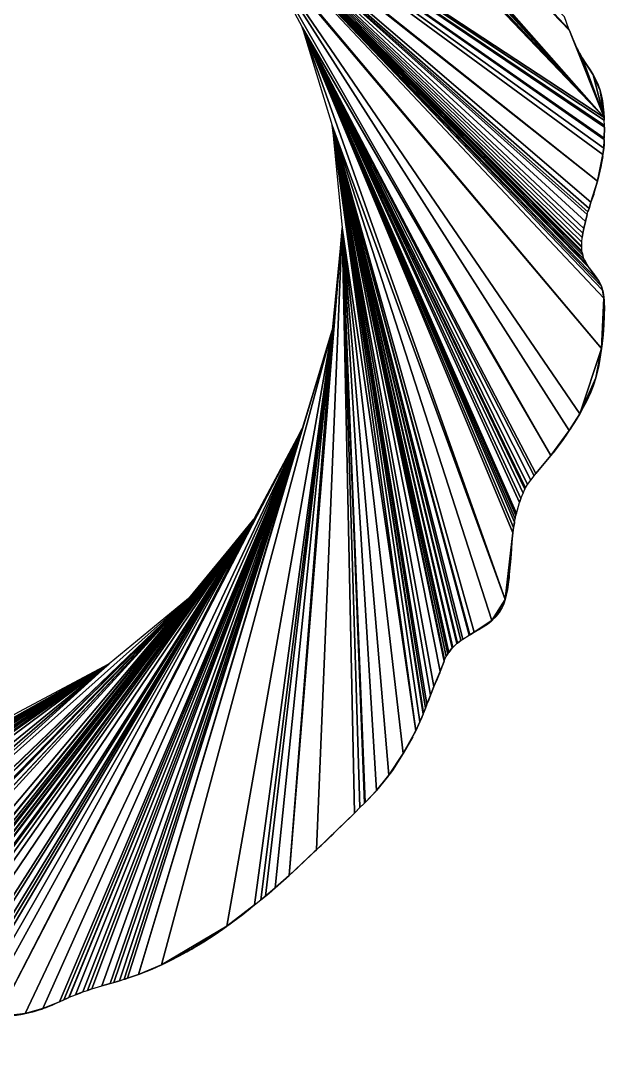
# Model space of a CAD drawing. Extents: x -97 to 93, y -97 to 94.
# Drawn here: x 24 to 93, y -97 to 24.5 of the extents above; entities that cross this region are included whole.
import ezdxf

# ---------------------------------------------------------------- set-up
doc = ezdxf.new("R2010")
doc.units = 0

msp = doc.modelspace()

# ---------------------------------------------------------------- linework, layer by layer
for points in [[(23.35, 85.84, 82), (34.45, 51.55, 82), (93, 13.07, 82)], [(23.41, 85.83, 82), (23.35, 85.84, 82), (93, 13.07, 82)], [(24.23, 85.73, 82), (23.41, 85.83, 82), (93, 13.07, 82)], [(24.91, 85.64, 82), (24.23, 85.73, 82), (93, 13.07, 82)], [(25.04, 85.63, 82), (24.91, 85.64, 82), (93, 13.07, 82)], [(26.83, 85.46, 82), (25.04, 85.63, 82), (93, 13.07, 82)], [(26.94, 85.45, 82), (26.83, 85.46, 82), (93, 13.07, 82)], [(27.13, 85.44, 82), (26.94, 85.45, 82), (93, 13.07, 82)], [(28.33, 85.38, 82), (27.13, 85.44, 82), (93, 13.07, 82)], [(28.55, 85.37, 82), (28.33, 85.38, 82), (93, 13.07, 82)], [(29.22, 85.38, 82), (28.55, 85.37, 82), (93, 13.07, 82)], [(29.74, 85.42, 82), (29.22, 85.38, 82), (88.88, 23.34, 82)], [(29.22, 85.38, 82), (93, 13.07, 82), (88.88, 23.34, 82)], [(30.8, 85.52, 82), (29.74, 85.42, 82), (88.81, 23.52, 82)], [(29.74, 85.42, 82), (88.88, 23.34, 82), (88.81, 23.52, 82)], [(30.8, 85.52, 82), (88.81, 23.52, 82), (88.3, 24.95, 82)], [(34.45, 51.55, 82), (43.84, 43.84, 82), (92.19, 5.52, 82)], [(34.45, 51.55, 82), (92.19, 5.52, 82), (92.85, 8.68, 82)], [(34.45, 51.55, 82), (92.85, 8.68, 82), (92.94, 9.42, 82)], [(34.45, 51.55, 82), (92.94, 9.42, 82), (92.98, 10.47, 82)], [(34.45, 51.55, 82), (92.98, 10.47, 82), (92.99, 10.6, 82)], [(34.45, 51.55, 82), (92.99, 10.6, 82), (93.02, 11.9, 82)], [(34.45, 51.55, 82), (93.02, 11.9, 82), (93.03, 12.1, 82)], [(34.45, 51.55, 82), (93.03, 12.1, 82), (93, 12.75, 82)], [(34.45, 51.55, 82), (93, 12.75, 82), (93, 13.07, 82)], [(43.84, 43.84, 82), (51.55, 34.45, 82), (92.68, -14.26, 82)], [(43.84, 43.84, 82), (92.68, -14.26, 82), (92.96, -8.32, 82)], [(43.84, 43.84, 82), (92.96, -8.32, 82), (92.81, -7.35, 82)], [(43.84, 43.84, 82), (92.81, -7.35, 82), (92.67, -6.89, 82)], [(43.84, 43.84, 82), (92.67, -6.89, 82), (92.38, -6.3, 82)], [(43.84, 43.84, 82), (92.38, -6.3, 82), (91.24, -4.73, 82)], [(43.84, 43.84, 82), (91.24, -4.73, 82), (90.97, -4.34, 82)], [(43.84, 43.84, 82), (90.97, -4.34, 82), (90.93, -4.28, 82)], [(43.84, 43.84, 82), (90.93, -4.28, 82), (90.66, -3.78, 82)], [(43.84, 43.84, 82), (90.66, -3.78, 82), (90.61, -3.64, 82)], [(43.84, 43.84, 82), (90.61, -3.64, 82), (90.48, -3.23, 82)], [(43.84, 43.84, 82), (90.48, -3.23, 82), (90.41, -2.91, 82)], [(43.84, 43.84, 82), (90.41, -2.91, 82), (90.37, -2.71, 82)], [(43.84, 43.84, 82), (90.37, -2.71, 82), (90.35, -2.32, 82)], [(43.84, 43.84, 82), (90.35, -2.32, 82), (90.34, -2.19, 82)], [(43.84, 43.84, 82), (90.34, -2.19, 82), (90.36, -1.67, 82)], [(43.84, 43.84, 82), (90.36, -1.67, 82), (90.4, -1.15, 82)], [(43.84, 43.84, 82), (90.4, -1.15, 82), (90.46, -0.63, 82)], [(43.84, 43.84, 82), (90.46, -0.63, 82), (90.58, -0.07, 82)], [(43.84, 43.84, 82), (90.58, -0.07, 82), (90.77, 0.74, 82)], [(43.84, 43.84, 82), (90.77, 0.74, 82), (90.99, 1.59, 82)], [(43.84, 43.84, 82), (90.99, 1.59, 82), (91.08, 1.89, 82)], [(43.84, 43.84, 82), (91.08, 1.89, 82), (91.22, 2.29, 82)], [(43.84, 43.84, 82), (91.22, 2.29, 82), (91.44, 3.03, 82)], [(43.84, 43.84, 82), (91.44, 3.03, 82), (92.19, 5.52, 82)], [(51.55, 34.45, 82), (57.28, 23.73, 82), (86.7, -26.92, 82)], [(51.55, 34.45, 82), (86.7, -26.92, 82), (88.87, -23.98, 82)], [(51.55, 34.45, 82), (88.87, -23.98, 82), (90.1, -21.99, 82)], [(51.55, 34.45, 82), (90.1, -21.99, 82), (92.68, -14.26, 82)], [(57.28, 23.73, 82), (60.81, 12.1, 82), (81.29, -43.94, 82)], [(57.28, 23.73, 82), (81.29, -43.94, 82), (82.2, -36.05, 82)], [(57.28, 23.73, 82), (82.2, -36.05, 82), (82.29, -35.45, 82)], [(57.28, 23.73, 82), (82.29, -35.45, 82), (82.4, -34.79, 82)], [(57.28, 23.73, 82), (82.4, -34.79, 82), (82.46, -34.42, 82)], [(57.28, 23.73, 82), (82.46, -34.42, 82), (82.55, -34.03, 82)], [(57.28, 23.73, 82), (82.55, -34.03, 82), (82.61, -33.77, 82)], [(57.28, 23.73, 82), (82.61, -33.77, 82), (82.99, -32.47, 82)], [(57.28, 23.73, 82), (82.99, -32.47, 82), (83.15, -31.99, 82)], [(57.28, 23.73, 82), (83.15, -31.99, 82), (83.4, -31.38, 82)], [(57.28, 23.73, 82), (83.4, -31.38, 82), (83.63, -30.9, 82)], [(57.28, 23.73, 82), (83.63, -30.9, 82), (83.7, -30.76, 82)], [(57.28, 23.73, 82), (83.7, -30.76, 82), (83.94, -30.36, 82)], [(57.28, 23.73, 82), (83.94, -30.36, 82), (84.31, -29.84, 82)], [(57.28, 23.73, 82), (84.31, -29.84, 82), (84.7, -29.33, 82)], [(57.28, 23.73, 82), (84.7, -29.33, 82), (84.93, -29.04, 82)], [(57.28, 23.73, 82), (84.93, -29.04, 82), (86.7, -26.92, 82)], [(88.88, 23.34, 82), (88.86, 23.39, 82), (88.81, 23.52, 82)], [(93, 13.07, 82), (89.17, 22.65, 82), (88.88, 23.34, 82)], [(89.53, 21.82, 82), (89.51, 21.86, 82), (89.17, 22.65, 82)], [(93, 13.07, 82), (89.53, 21.82, 82), (89.17, 22.65, 82)], [(93, 13.07, 82), (89.84, 21.16, 82), (89.53, 21.82, 82)], [(93, 13.07, 82), (90.05, 20.75, 82), (89.84, 21.16, 82)], [(90.41, 20.12, 82), (90.14, 20.61, 82), (90.05, 20.75, 82)], [(93, 13.07, 82), (90.41, 20.12, 82), (90.05, 20.75, 82)], [(91.69, 18.11, 82), (91.08, 19.08, 82), (90.41, 20.12, 82)], [(93, 13.07, 82), (91.69, 18.11, 82), (90.41, 20.12, 82)], [(91.25, 18.82, 82), (91.19, 18.92, 82), (91.08, 19.08, 82)], [(91.69, 18.11, 82), (91.25, 18.82, 82), (91.08, 19.08, 82)], [(91.69, 18.11, 82), (91.34, 18.69, 82), (91.25, 18.82, 82)], [(91.69, 18.11, 82), (91.58, 18.3, 82), (91.34, 18.69, 82)], [(92.02, 17.51, 82), (91.7, 18.09, 82), (91.69, 18.11, 82)], [(92.52, 16.27, 82), (92.02, 17.51, 82), (91.69, 18.11, 82)], [(93, 13.07, 82), (92.52, 16.27, 82), (91.69, 18.11, 82)], [(92.02, 17.51, 82), (91.96, 17.64, 82), (91.7, 18.09, 82)], [(92.28, 16.92, 82), (92.2, 17.14, 82), (92.02, 17.51, 82)], [(92.52, 16.27, 82), (92.28, 16.92, 82), (92.02, 17.51, 82)], [(92.52, 16.27, 82), (92.41, 16.6, 82), (92.28, 16.92, 82)], [(92.65, 15.76, 82), (92.57, 16.08, 82), (92.52, 16.27, 82)], [(92.8, 15.03, 82), (92.65, 15.76, 82), (92.52, 16.27, 82)], [(93, 13.07, 82), (92.8, 15.03, 82), (92.52, 16.27, 82)], [(92.8, 15.03, 82), (92.73, 15.42, 82), (92.65, 15.76, 82)], [(92.95, 13.6, 82), (92.93, 13.99, 82), (92.8, 15.03, 82)], [(93, 13.07, 82), (92.95, 13.6, 82), (92.8, 15.03, 82)], [(93, 13.07, 82), (92.97, 13.47, 82), (92.95, 13.6, 82)], [(93, 12.75, 82), (93, 12.94, 82), (93, 13.07, 82)], [(60.81, 12.1, 82), (62, 0, 82), (70.72, -59.47, 82)], [(60.81, 12.1, 82), (70.72, -59.47, 82), (71.19, -58.42, 82)], [(60.81, 12.1, 82), (71.19, -58.42, 82), (71.59, -57.51, 82)], [(60.81, 12.1, 82), (71.59, -57.51, 82), (71.63, -57.38, 82)], [(60.81, 12.1, 82), (71.63, -57.38, 82), (71.87, -56.81, 82)], [(60.81, 12.1, 82), (71.87, -56.81, 82), (72.04, -56.34, 82)], [(60.81, 12.1, 82), (72.04, -56.34, 82), (72.45, -55.27, 82)], [(60.81, 12.1, 82), (72.45, -55.27, 82), (72.87, -54.23, 82)], [(60.81, 12.1, 82), (72.87, -54.23, 82), (73.6, -52.47, 82)], [(60.81, 12.1, 82), (73.6, -52.47, 82), (74.06, -51.25, 82)], [(60.81, 12.1, 82), (74.06, -51.25, 82), (74.12, -51.1, 82)], [(60.81, 12.1, 82), (74.12, -51.1, 82), (74.32, -50.7, 82)], [(60.81, 12.1, 82), (74.32, -50.7, 82), (74.49, -50.42, 82)], [(60.81, 12.1, 82), (74.49, -50.42, 82), (74.61, -50.21, 82)], [(60.81, 12.1, 82), (74.61, -50.21, 82), (75.01, -49.68, 82)], [(60.81, 12.1, 82), (75.01, -49.68, 82), (75.09, -49.61, 82)], [(60.81, 12.1, 82), (75.09, -49.61, 82), (75.57, -49.16, 82)], [(60.81, 12.1, 82), (75.57, -49.16, 82), (75.64, -49.11, 82)], [(60.81, 12.1, 82), (75.64, -49.11, 82), (76.06, -48.79, 82)], [(60.81, 12.1, 82), (76.06, -48.79, 82), (76.29, -48.63, 82)], [(60.81, 12.1, 82), (76.29, -48.63, 82), (77.02, -48.17, 82)], [(60.81, 12.1, 82), (77.02, -48.17, 82), (77.1, -48.12, 82)], [(60.81, 12.1, 82), (77.1, -48.12, 82), (77.61, -47.81, 82)], [(60.81, 12.1, 82), (77.61, -47.81, 82), (79.73, -46.44, 82)], [(60.81, 12.1, 82), (79.73, -46.44, 82), (81.29, -43.94, 82)], [(92.99, 10.6, 82), (93.02, 11.38, 82), (93.02, 11.9, 82)], [(92.94, 9.42, 82), (92.99, 10.33, 82), (92.98, 10.47, 82)], [(92.94, 9.42, 82), (92.98, 9.88, 82), (92.99, 10.33, 82)], [(92.94, 9.42, 82), (92.98, 9.81, 82), (92.98, 9.88, 82)], [(92.19, 5.52, 82), (92.83, 8.46, 82), (92.85, 8.68, 82)], [(92.85, 8.68, 82), (92.93, 9.29, 82), (92.94, 9.42, 82)], [(92.85, 8.68, 82), (92.92, 9.16, 82), (92.93, 9.29, 82)], [(92.85, 8.68, 82), (92.89, 8.9, 82), (92.92, 9.16, 82)], [(92.19, 5.52, 82), (92.68, 7.64, 82), (92.83, 8.46, 82)], [(92.19, 5.52, 82), (92.63, 7.4, 82), (92.68, 7.64, 82)], [(92.19, 5.52, 82), (92.26, 5.78, 82), (92.63, 7.4, 82)], [(92.68, 7.64, 82), (92.8, 8.2, 82), (92.83, 8.46, 82)], [(91.44, 3.03, 82), (91.63, 3.55, 82), (92.19, 5.52, 82)], [(91.63, 3.55, 82), (91.77, 3.94, 82), (92.19, 5.52, 82)], [(92.19, 5.52, 82), (92.23, 5.65, 82), (92.26, 5.78, 82)], [(91.63, 3.55, 82), (91.69, 3.68, 82), (91.77, 3.94, 82)], [(91.22, 2.29, 82), (91.29, 2.51, 82), (91.44, 3.03, 82)], [(91.44, 3.03, 82), (91.49, 3.16, 82), (91.63, 3.55, 82)], [(90.77, 0.74, 82), (90.91, 1.27, 82), (90.99, 1.59, 82)], [(90.77, 0.74, 82), (90.86, 1.07, 82), (90.91, 1.27, 82)], [(91.08, 1.89, 82), (91.16, 2.12, 82), (91.22, 2.29, 82)], [(91.08, 1.89, 82), (91.13, 2.03, 82), (91.16, 2.12, 82)], [(62, 0, 82), (60.81, -12.1, 82), (55.73, -76.58, 82)], [(62, 0, 82), (55.73, -76.58, 82), (58.96, -73.55, 82)], [(62, 0, 82), (58.96, -73.55, 82), (63.47, -69.2, 82)], [(62, 0, 82), (63.47, -69.2, 82), (64.12, -68.54, 82)], [(62, 0, 82), (64.12, -68.54, 82), (64.65, -68.02, 82)], [(62, 0, 82), (64.65, -68.02, 82), (64.72, -67.96, 82)], [(62, 0, 82), (64.72, -67.96, 82), (66.08, -66.54, 82)], [(62, 0, 82), (66.08, -66.54, 82), (67.55, -64.73, 82)], [(62, 0, 82), (67.55, -64.73, 82), (69.24, -62.16, 82)], [(62, 0, 82), (69.24, -62.16, 82), (70.72, -59.47, 82)], [(90.58, -0.07, 82), (90.66, 0.27, 82), (90.77, 0.74, 82)], [(90.58, -0.07, 82), (90.64, 0.18, 82), (90.66, 0.27, 82)], [(90.4, -1.15, 82), (90.41, -1.08, 82), (90.46, -0.63, 82)], [(90.46, -0.63, 82), (90.5, -0.46, 82), (90.58, -0.07, 82)], [(90.48, -3.23, 82), (90.46, -3.1, 82), (90.41, -2.91, 82)], [(90.93, -4.28, 82), (90.87, -4.15, 82), (90.66, -3.78, 82)], [(91.7, -5.35, 82), (91.64, -5.27, 82), (91.24, -4.73, 82)], [(92.38, -6.3, 82), (91.7, -5.35, 82), (91.24, -4.73, 82)], [(92.38, -6.3, 82), (91.74, -5.4, 82), (91.7, -5.35, 82)], [(92.38, -6.3, 82), (92.09, -5.84, 82), (91.74, -5.4, 82)], [(92.67, -6.89, 82), (92.42, -6.37, 82), (92.38, -6.3, 82)], [(92.67, -6.89, 82), (92.49, -6.5, 82), (92.42, -6.37, 82)], [(92.81, -7.35, 82), (92.7, -6.95, 82), (92.67, -6.89, 82)], [(92.81, -7.35, 82), (92.76, -7.14, 82), (92.7, -6.95, 82)], [(92.68, -14.26, 82), (92.98, -8.45, 82), (92.96, -8.32, 82)], [(92.68, -14.26, 82), (93.01, -10.54, 82), (92.98, -8.45, 82)], [(92.96, -8.32, 82), (92.83, -7.41, 82), (92.81, -7.35, 82)], [(92.96, -8.32, 82), (92.91, -7.8, 82), (92.83, -7.41, 82)], [(92.96, -8.32, 82), (92.93, -7.93, 82), (92.91, -7.8, 82)], [(92.98, -8.45, 82), (92.97, -8.39, 82), (92.96, -8.32, 82)], [(93.01, -10.54, 82), (93.03, -9.17, 82), (92.98, -8.45, 82)], [(93.01, -10.54, 82), (93.03, -9.37, 82), (93.03, -9.17, 82)], [(92.68, -14.26, 82), (92.86, -12.63, 82), (93.01, -10.54, 82)], [(92.86, -12.63, 82), (92.97, -11.32, 82), (93.01, -10.54, 82)], [(92.97, -11.32, 82), (93, -10.74, 82), (93.01, -10.54, 82)], [(60.81, -12.1, 82), (57.28, -23.73, 82), (37.92, -88.29, 82)], [(60.81, -12.1, 82), (37.92, -88.29, 82), (40.64, -87.15, 82)], [(60.81, -12.1, 82), (40.64, -87.15, 82), (48.39, -82.58, 82)], [(60.81, -12.1, 82), (48.39, -82.58, 82), (51.66, -80.07, 82)], [(60.81, -12.1, 82), (51.66, -80.07, 82), (52.41, -79.47, 82)], [(60.81, -12.1, 82), (52.41, -79.47, 82), (52.95, -79.02, 82)], [(60.81, -12.1, 82), (52.95, -79.02, 82), (54.07, -78.06, 82)], [(60.81, -12.1, 82), (54.07, -78.06, 82), (55.73, -76.58, 82)], [(92.86, -12.63, 82), (92.97, -11.45, 82), (92.97, -11.32, 82)], [(92.86, -12.63, 82), (92.96, -11.59, 82), (92.97, -11.45, 82)], [(92.68, -14.26, 82), (92.73, -14.02, 82), (92.86, -12.63, 82)], [(92.73, -14.02, 82), (92.81, -13.14, 82), (92.86, -12.63, 82)], [(92.73, -14.02, 82), (92.8, -13.28, 82), (92.81, -13.14, 82)], [(92.81, -13.14, 82), (92.83, -13.02, 82), (92.86, -12.63, 82)], [(90.1, -21.99, 82), (92, -17.72, 82), (92.68, -14.26, 82)], [(92, -17.72, 82), (92.37, -16.28, 82), (92.68, -14.26, 82)], [(92.37, -16.28, 82), (92.58, -15.11, 82), (92.68, -14.26, 82)], [(92.68, -14.26, 82), (92.72, -14.06, 82), (92.73, -14.02, 82)], [(92, -17.72, 82), (92.18, -17.11, 82), (92.37, -16.28, 82)], [(90.1, -21.99, 82), (91.68, -18.71, 82), (92, -17.72, 82)], [(91.68, -18.71, 82), (91.97, -17.85, 82), (92, -17.72, 82)], [(91.68, -18.71, 82), (91.86, -18.24, 82), (91.97, -17.85, 82)], [(92, -17.72, 82), (92.13, -17.33, 82), (92.18, -17.11, 82)], [(90.1, -21.99, 82), (91.41, -19.41, 82), (91.68, -18.71, 82)], [(90.1, -21.99, 82), (90.53, -21.24, 82), (91.41, -19.41, 82)], [(90.53, -21.24, 82), (90.85, -20.61, 82), (91.41, -19.41, 82)], [(90.85, -20.61, 82), (91.27, -19.74, 82), (91.41, -19.41, 82)], [(91.41, -19.41, 82), (91.68, -18.72, 82), (91.68, -18.71, 82)], [(91.41, -19.41, 82), (91.68, -18.71, 82), (91.68, -18.71, 82)], [(91.41, -19.41, 82), (91.47, -19.28, 82), (91.68, -18.72, 82)], [(90.53, -21.24, 82), (90.72, -20.87, 82), (90.85, -20.61, 82)], [(90.1, -21.99, 82), (90.38, -21.51, 82), (90.53, -21.24, 82)], [(88.87, -23.98, 82), (89.49, -23.03, 82), (90.1, -21.99, 82)], [(88.87, -23.98, 82), (89.11, -23.64, 82), (89.49, -23.03, 82)], [(89.49, -23.03, 82), (89.81, -22.51, 82), (90.1, -21.99, 82)], [(89.49, -23.03, 82), (89.65, -22.79, 82), (89.81, -22.51, 82)], [(89.81, -22.51, 82), (89.91, -22.34, 82), (90.1, -21.99, 82)], [(57.28, -23.73, 82), (51.55, -34.45, 82), (21.26, -93.3, 82)], [(57.28, -23.73, 82), (21.26, -93.3, 82), (24.52, -92.92, 82)], [(57.28, -23.73, 82), (24.52, -92.92, 82), (26.61, -92.34, 82)], [(57.28, -23.73, 82), (26.61, -92.34, 82), (28.57, -91.52, 82)], [(57.28, -23.73, 82), (28.57, -91.52, 82), (29.09, -91.29, 82)], [(57.28, -23.73, 82), (29.09, -91.29, 82), (29.7, -91.02, 82)], [(57.28, -23.73, 82), (29.7, -91.02, 82), (29.74, -91, 82)], [(57.28, -23.73, 82), (29.74, -91, 82), (30.46, -90.7, 82)], [(57.28, -23.73, 82), (30.46, -90.7, 82), (31.35, -90.36, 82)], [(57.28, -23.73, 82), (31.35, -90.36, 82), (31.88, -90.18, 82)], [(57.28, -23.73, 82), (31.88, -90.18, 82), (32.39, -90.01, 82)], [(57.28, -23.73, 82), (32.39, -90.01, 82), (33.59, -89.64, 82)], [(57.28, -23.73, 82), (33.59, -89.64, 82), (34.59, -89.36, 82)], [(57.28, -23.73, 82), (34.59, -89.36, 82), (35.02, -89.23, 82)], [(57.28, -23.73, 82), (35.02, -89.23, 82), (35.66, -89.05, 82)], [(57.28, -23.73, 82), (35.66, -89.05, 82), (36.23, -88.87, 82)], [(57.28, -23.73, 82), (36.23, -88.87, 82), (36.64, -88.74, 82)], [(57.28, -23.73, 82), (36.64, -88.74, 82), (37.92, -88.29, 82)], [(86.7, -26.92, 82), (88.15, -25.03, 82), (88.87, -23.98, 82)], [(88.15, -25.03, 82), (88.6, -24.4, 82), (88.87, -23.98, 82)], [(88.87, -23.98, 82), (88.89, -23.96, 82), (89.11, -23.64, 82)], [(86.7, -26.92, 82), (86.99, -26.56, 82), (88.15, -25.03, 82)], [(86.99, -26.56, 82), (88, -25.23, 82), (88.15, -25.03, 82)], [(88.15, -25.03, 82), (88.17, -25, 82), (88.6, -24.4, 82)], [(86.7, -26.92, 82), (86.91, -26.67, 82), (86.99, -26.56, 82)], [(84.93, -29.04, 82), (85.46, -28.42, 82), (86.7, -26.92, 82)], [(82.99, -32.47, 82), (83.14, -32.03, 82), (83.15, -31.99, 82)], [(51.55, -34.45, 82), (43.84, -43.84, 82), (3.24, -93.91, 82)], [(51.55, -34.45, 82), (3.24, -93.91, 82), (4.57, -93.34, 82)], [(51.55, -34.45, 82), (4.57, -93.34, 82), (4.62, -93.32, 82)], [(51.55, -34.45, 82), (4.62, -93.32, 82), (5.31, -93.09, 82)], [(51.55, -34.45, 82), (5.31, -93.09, 82), (5.73, -92.94, 82)], [(51.55, -34.45, 82), (5.73, -92.94, 82), (6.65, -92.7, 82)], [(51.55, -34.45, 82), (6.65, -92.7, 82), (6.78, -92.67, 82)], [(51.55, -34.45, 82), (6.78, -92.67, 82), (7.47, -92.56, 82)], [(51.55, -34.45, 82), (7.47, -92.56, 82), (7.57, -92.54, 82)], [(51.55, -34.45, 82), (7.57, -92.54, 82), (8.71, -92.4, 82)], [(51.55, -34.45, 82), (8.71, -92.4, 82), (9, -92.38, 82)], [(51.55, -34.45, 82), (9, -92.38, 82), (9.8, -92.34, 82)], [(51.55, -34.45, 82), (9.8, -92.34, 82), (10.82, -92.33, 82)], [(51.55, -34.45, 82), (10.82, -92.33, 82), (12.39, -92.36, 82)], [(51.55, -34.45, 82), (12.39, -92.36, 82), (14.48, -92.43, 82)], [(51.55, -34.45, 82), (14.48, -92.43, 82), (14.98, -92.46, 82)], [(51.55, -34.45, 82), (14.98, -92.46, 82), (16.04, -92.54, 82)], [(51.55, -34.45, 82), (16.04, -92.54, 82), (16.56, -92.59, 82)], [(51.55, -34.45, 82), (16.56, -92.59, 82), (17.08, -92.67, 82)], [(51.55, -34.45, 82), (17.08, -92.67, 82), (18, -92.82, 82)], [(51.55, -34.45, 82), (18, -92.82, 82), (19.26, -93.06, 82)], [(51.55, -34.45, 82), (19.26, -93.06, 82), (21.26, -93.3, 82)], [(82.29, -35.45, 82), (82.38, -34.95, 82), (82.4, -34.79, 82)], [(82.29, -35.45, 82), (82.35, -35.13, 82), (82.38, -34.95, 82)], [(81.29, -43.94, 82), (82.08, -37.16, 82), (82.2, -36.05, 82)], [(82.08, -37.16, 82), (82.19, -36.2, 82), (82.2, -36.05, 82)], [(82.2, -36.05, 82), (82.21, -35.98, 82), (82.29, -35.45, 82)], [(81.29, -43.94, 82), (81.78, -41.01, 82), (82.08, -37.16, 82)], [(81.78, -41.01, 82), (82.03, -37.97, 82), (82.08, -37.16, 82)], [(82.03, -37.97, 82), (82.05, -37.74, 82), (82.08, -37.16, 82)], [(81.78, -41.01, 82), (81.95, -39.09, 82), (82.03, -37.97, 82)], [(81.95, -39.09, 82), (81.97, -38.91, 82), (82.03, -37.97, 82)], [(82.03, -37.97, 82), (82.04, -37.81, 82), (82.05, -37.74, 82)], [(81.78, -41.01, 82), (81.88, -40.08, 82), (81.95, -39.09, 82)], [(81.29, -43.94, 82), (81.68, -41.85, 82), (81.78, -41.01, 82)], [(81.68, -41.85, 82), (81.75, -41.33, 82), (81.78, -41.01, 82)], [(81.68, -41.85, 82), (81.7, -41.72, 82), (81.75, -41.33, 82)], [(81.75, -41.33, 82), (81.77, -41.15, 82), (81.78, -41.01, 82)], [(81.29, -43.94, 82), (81.55, -42.77, 82), (81.68, -41.85, 82)], [(81.55, -42.77, 82), (81.64, -42.17, 82), (81.68, -41.85, 82)], [(81.29, -43.94, 82), (81.45, -43.29, 82), (81.55, -42.77, 82)], [(43.84, -43.84, 82), (34.45, -51.55, 82), (-15.79, -97.04, 82)], [(43.84, -43.84, 82), (-15.79, -97.04, 82), (-11.1, -96.67, 82)], [(43.84, -43.84, 82), (-11.1, -96.67, 82), (-10.98, -96.65, 82)], [(43.84, -43.84, 82), (-10.98, -96.65, 82), (-9.66, -96.45, 82)], [(43.84, -43.84, 82), (-9.66, -96.45, 82), (-9.47, -96.43, 82)], [(43.84, -43.84, 82), (-9.47, -96.43, 82), (-7.51, -96.27, 82)], [(43.84, -43.84, 82), (-7.51, -96.27, 82), (-7.44, -96.26, 82)], [(43.84, -43.84, 82), (-7.44, -96.26, 82), (-7.31, -96.26, 82)], [(43.84, -43.84, 82), (-7.31, -96.26, 82), (-6.92, -96.27, 82)], [(43.84, -43.84, 82), (-6.92, -96.27, 82), (-5.39, -96.36, 82)], [(43.84, -43.84, 82), (-5.39, -96.36, 82), (-5.31, -96.36, 82)], [(43.84, -43.84, 82), (-5.31, -96.36, 82), (-4.18, -96.35, 82)], [(43.84, -43.84, 82), (-4.18, -96.35, 82), (0.66, -95.04, 82)], [(43.84, -43.84, 82), (0.66, -95.04, 82), (3.24, -93.91, 82)], [(79.73, -46.44, 82), (80.9, -44.97, 82), (81.29, -43.94, 82)], [(79.73, -46.44, 82), (80.58, -45.51, 82), (80.9, -44.97, 82)], [(80.58, -45.51, 82), (80.71, -45.3, 82), (80.9, -44.97, 82)], [(80.9, -44.97, 82), (81.12, -44.46, 82), (81.29, -43.94, 82)], [(80.9, -44.97, 82), (80.96, -44.86, 82), (81.12, -44.46, 82)], [(81.12, -44.46, 82), (81.17, -44.33, 82), (81.29, -43.94, 82)], [(79.73, -46.44, 82), (80.25, -45.92, 82), (80.58, -45.51, 82)], [(77.61, -47.81, 82), (79.19, -46.85, 82), (79.73, -46.44, 82)], [(77.61, -47.81, 82), (78, -47.59, 82), (79.19, -46.85, 82)], [(78, -47.59, 82), (78.16, -47.51, 82), (79.19, -46.85, 82)], [(79.19, -46.85, 82), (79.59, -46.55, 82), (79.73, -46.44, 82)], [(77.1, -48.12, 82), (77.18, -48.08, 82), (77.61, -47.81, 82)], [(74.61, -50.21, 82), (74.87, -49.88, 82), (75.01, -49.68, 82)], [(75.64, -49.11, 82), (75.75, -49.03, 82), (76.06, -48.79, 82)], [(34.45, -51.55, 82), (23.73, -57.28, 82), (-37.57, -91.98, 82)], [(34.45, -51.55, 82), (-37.57, -91.98, 82), (-36.27, -92.52, 82)], [(34.45, -51.55, 82), (-36.27, -92.52, 82), (-35.12, -92.98, 82)], [(34.45, -51.55, 82), (-35.12, -92.98, 82), (-35.05, -93, 82)], [(34.45, -51.55, 82), (-35.05, -93, 82), (-34.74, -93.12, 82)], [(34.45, -51.55, 82), (-34.74, -93.12, 82), (-33.55, -93.56, 82)], [(34.45, -51.55, 82), (-33.55, -93.56, 82), (-31.85, -94.1, 82)], [(34.45, -51.55, 82), (-31.85, -94.1, 82), (-30.93, -94.36, 82)], [(34.45, -51.55, 82), (-30.93, -94.36, 82), (-30.04, -94.62, 82)], [(34.45, -51.55, 82), (-30.04, -94.62, 82), (-28.35, -95.03, 82)], [(34.45, -51.55, 82), (-28.35, -95.03, 82), (-27.41, -95.24, 82)], [(34.45, -51.55, 82), (-27.41, -95.24, 82), (-24.93, -95.76, 82)], [(34.45, -51.55, 82), (-24.93, -95.76, 82), (-20.62, -96.48, 82)], [(34.45, -51.55, 82), (-20.62, -96.48, 82), (-17.85, -96.83, 82)], [(34.45, -51.55, 82), (-17.85, -96.83, 82), (-15.79, -97.04, 82)], [(73.6, -52.47, 82), (74.03, -51.37, 82), (74.06, -51.25, 82)], [(73.6, -52.47, 82), (73.64, -52.38, 82), (74.03, -51.37, 82)], [(72.87, -54.23, 82), (73.55, -52.62, 82), (73.6, -52.47, 82)], [(72.87, -54.23, 82), (73.19, -53.53, 82), (73.55, -52.62, 82)], [(72.45, -55.27, 82), (72.82, -54.37, 82), (72.87, -54.23, 82)], [(72.45, -55.27, 82), (72.62, -54.89, 82), (72.82, -54.37, 82)], [(72.04, -56.34, 82), (72.25, -55.82, 82), (72.45, -55.27, 82)], [(72.04, -56.34, 82), (72.2, -55.95, 82), (72.25, -55.82, 82)], [(72.25, -55.82, 82), (72.4, -55.42, 82), (72.45, -55.27, 82)], [(71.63, -57.38, 82), (71.81, -56.95, 82), (71.87, -56.81, 82)], [(71.87, -56.81, 82), (72.01, -56.46, 82), (72.04, -56.34, 82)], [(71.19, -58.42, 82), (71.44, -57.9, 82), (71.59, -57.51, 82)], [(71.19, -58.42, 82), (71.39, -58.03, 82), (71.44, -57.9, 82)], [(69.24, -62.16, 82), (70.42, -60.05, 82), (70.72, -59.47, 82)], [(70.42, -60.05, 82), (70.66, -59.6, 82), (70.72, -59.47, 82)], [(70.72, -59.47, 82), (71.13, -58.56, 82), (71.19, -58.42, 82)], [(70.72, -59.47, 82), (70.87, -59.15, 82), (71.13, -58.56, 82)], [(69.24, -62.16, 82), (70.35, -60.19, 82), (70.42, -60.05, 82)], [(69.24, -62.16, 82), (69.46, -61.8, 82), (70.35, -60.19, 82)], [(67.55, -64.73, 82), (67.97, -64.17, 82), (69.24, -62.16, 82)], [(67.97, -64.17, 82), (68.83, -62.85, 82), (69.24, -62.16, 82)], [(67.55, -64.73, 82), (67.85, -64.34, 82), (67.97, -64.17, 82)], [(67.55, -64.73, 82), (67.71, -64.52, 82), (67.85, -64.34, 82)], [(66.08, -66.54, 82), (67.46, -64.85, 82), (67.55, -64.73, 82)], [(66.08, -66.54, 82), (66.75, -65.75, 82), (67.46, -64.85, 82)], [(64.72, -67.96, 82), (66.02, -66.61, 82), (66.08, -66.54, 82)], [(64.12, -68.54, 82), (64.52, -68.16, 82), (64.65, -68.02, 82)], [(58.96, -73.55, 82), (61.49, -71.13, 82), (63.47, -69.2, 82)], [(61.49, -71.13, 82), (61.89, -70.75, 82), (63.47, -69.2, 82)], [(63.47, -69.2, 82), (63.55, -69.12, 82), (64.12, -68.54, 82)], [(58.96, -73.55, 82), (59.51, -73.05, 82), (61.49, -71.13, 82)], [(59.51, -73.05, 82), (61.1, -71.52, 82), (61.49, -71.13, 82)], [(59.51, -73.05, 82), (60.97, -71.65, 82), (61.1, -71.52, 82)], [(55.73, -76.58, 82), (58.72, -73.78, 82), (58.96, -73.55, 82)], [(55.73, -76.58, 82), (56.68, -75.71, 82), (58.72, -73.78, 82)], [(56.68, -75.71, 82), (57.76, -74.71, 82), (58.72, -73.78, 82)], [(58.72, -73.78, 82), (58.83, -73.68, 82), (58.96, -73.55, 82)], [(58.96, -73.55, 82), (59.37, -73.18, 82), (59.51, -73.05, 82)], [(54.07, -78.06, 82), (55.33, -76.96, 82), (55.73, -76.58, 82)], [(55.73, -76.58, 82), (56.56, -75.82, 82), (56.68, -75.71, 82)], [(55.73, -76.58, 82), (56.23, -76.14, 82), (56.56, -75.82, 82)], [(54.07, -78.06, 82), (54.8, -77.42, 82), (55.33, -76.96, 82)], [(52.95, -79.02, 82), (53.66, -78.43, 82), (54.07, -78.06, 82)], [(52.95, -79.02, 82), (53.09, -78.91, 82), (53.66, -78.43, 82)], [(48.39, -82.58, 82), (51.23, -80.42, 82), (51.66, -80.07, 82)], [(52.41, -79.47, 82), (52.54, -79.37, 82), (52.95, -79.02, 82)], [(48.39, -82.58, 82), (50.93, -80.65, 82), (51.23, -80.42, 82)], [(48.39, -82.58, 82), (50.52, -80.99, 82), (50.93, -80.65, 82)], [(48.39, -82.58, 82), (49.86, -81.49, 82), (50.52, -80.99, 82)], [(49.86, -81.49, 82), (50.05, -81.35, 82), (50.52, -80.99, 82)], [(50.93, -80.65, 82), (51.08, -80.54, 82), (51.23, -80.42, 82)], [(40.64, -87.15, 82), (44.52, -85.12, 82), (48.39, -82.58, 82)], [(44.52, -85.12, 82), (46.86, -83.63, 82), (48.39, -82.58, 82)], [(46.86, -83.63, 82), (47.88, -82.95, 82), (48.39, -82.58, 82)], [(47.88, -82.95, 82), (48.35, -82.61, 82), (48.39, -82.58, 82)], [(48.39, -82.58, 82), (49.83, -81.51, 82), (49.86, -81.49, 82)], [(48.39, -82.58, 82), (48.78, -82.31, 82), (49.83, -81.51, 82)], [(44.52, -85.12, 82), (45.64, -84.45, 82), (46.86, -83.63, 82)], [(45.64, -84.45, 82), (46.17, -84.1, 82), (46.86, -83.63, 82)], [(46.17, -84.1, 82), (46.4, -83.95, 82), (46.86, -83.63, 82)], [(46.86, -83.63, 82), (47.66, -83.1, 82), (47.88, -82.95, 82)], [(47.66, -83.1, 82), (47.77, -83.03, 82), (47.88, -82.95, 82)], [(44.52, -85.12, 82), (45.25, -84.69, 82), (45.64, -84.45, 82)], [(45.64, -84.45, 82), (45.77, -84.37, 82), (46.17, -84.1, 82)], [(40.64, -87.15, 82), (42.69, -86.14, 82), (44.52, -85.12, 82)], [(40.64, -87.15, 82), (41.54, -86.72, 82), (42.69, -86.14, 82)], [(41.54, -86.72, 82), (41.77, -86.62, 82), (42.69, -86.14, 82)], [(42.69, -86.14, 82), (43.83, -85.51, 82), (44.52, -85.12, 82)], [(42.69, -86.14, 82), (43.66, -85.62, 82), (43.83, -85.51, 82)], [(43.83, -85.51, 82), (44.22, -85.29, 82), (44.52, -85.12, 82)], [(37.92, -88.29, 82), (39.53, -87.65, 82), (40.64, -87.15, 82)], [(39.53, -87.65, 82), (40.05, -87.43, 82), (40.64, -87.15, 82)], [(39.53, -87.65, 82), (39.71, -87.58, 82), (40.05, -87.43, 82)], [(40.05, -87.43, 82), (40.62, -87.16, 82), (40.64, -87.15, 82)], [(40.64, -87.15, 82), (41.09, -86.96, 82), (41.54, -86.72, 82)], [(36.23, -88.87, 82), (36.33, -88.84, 82), (36.64, -88.74, 82)], [(36.64, -88.74, 82), (37.88, -88.31, 82), (37.92, -88.29, 82)], [(37.92, -88.29, 82), (39.22, -87.79, 82), (39.53, -87.65, 82)], [(37.92, -88.29, 82), (38.44, -88.09, 82), (39.22, -87.79, 82)], [(39.22, -87.79, 82), (39.3, -87.75, 82), (39.53, -87.65, 82)], [(33.59, -89.64, 82), (34.47, -89.4, 82), (34.59, -89.36, 82)], [(35.02, -89.23, 82), (35.44, -89.11, 82), (35.66, -89.05, 82)], [(29.09, -91.29, 82), (29.52, -91.1, 82), (29.7, -91.02, 82)], [(30.46, -90.7, 82), (31.04, -90.49, 82), (31.35, -90.36, 82)], [(31.88, -90.18, 82), (32.22, -90.06, 82), (32.39, -90.01, 82)], [(31.88, -90.18, 82), (32, -90.15, 82), (32.22, -90.06, 82)], [(24.52, -92.92, 82), (25.57, -92.66, 82), (26.61, -92.34, 82)], [(25.57, -92.66, 82), (26.19, -92.48, 82), (26.61, -92.34, 82)], [(26.19, -92.48, 82), (26.48, -92.4, 82), (26.61, -92.34, 82)], [(26.61, -92.34, 82), (28.18, -91.7, 82), (28.57, -91.52, 82)], [(26.61, -92.34, 82), (27.71, -91.91, 82), (28.18, -91.7, 82)], [(26.61, -92.34, 82), (27.58, -91.98, 82), (27.71, -91.91, 82)], [(26.61, -92.34, 82), (27, -92.22, 82), (27.58, -91.98, 82)], [(27.71, -91.91, 82), (28.04, -91.76, 82), (28.18, -91.7, 82)], [(28.57, -91.52, 82), (28.76, -91.45, 82), (29.09, -91.29, 82)], [(21.26, -93.3, 82), (23.48, -93.12, 82), (24.52, -92.92, 82)], [(23.48, -93.12, 82), (24.39, -92.96, 82), (24.52, -92.92, 82)], [(23.48, -93.12, 82), (24.02, -93.04, 82), (24.39, -92.96, 82)], [(24.52, -92.92, 82), (25.04, -92.79, 82), (25.57, -92.66, 82)], [(24.52, -92.92, 82), (24.91, -92.83, 82), (25.04, -92.79, 82)], [(25.04, -92.79, 82), (25.43, -92.7, 82), (25.57, -92.66, 82)], [(25.57, -92.66, 82), (26.07, -92.52, 82), (26.19, -92.48, 82)]]:
    msp.add_3dface(points)

doc.saveas('drawing.dxf')
